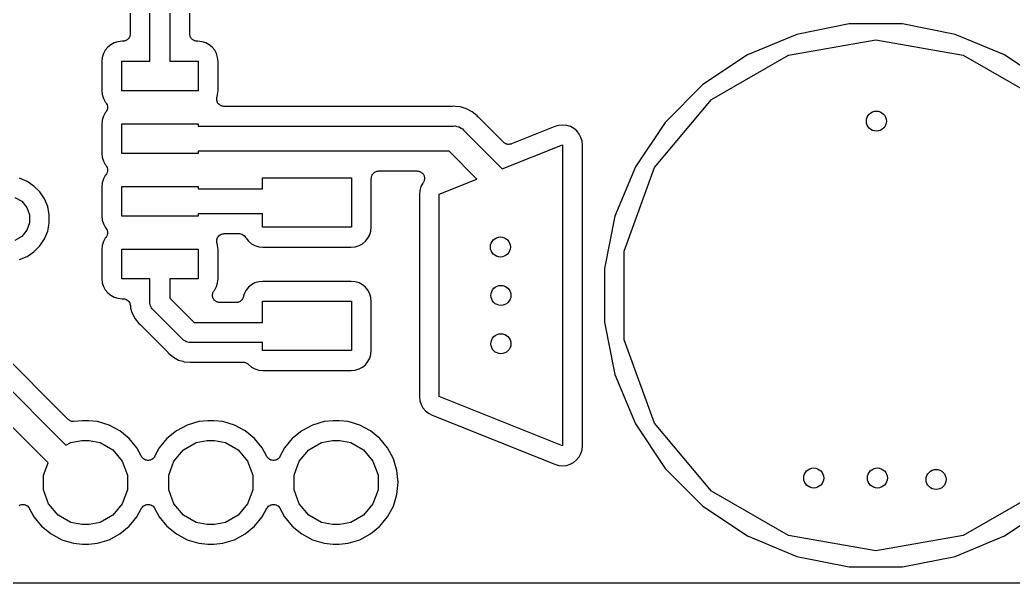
# Model space of a CAD drawing. Extents: x 91 to 190.2, y -113.9 to -59.9.
# Drawn here: x 156.93 to 177.06, y -113.13 to -101.72 of the extents above; entities that cross this region are included whole.
import ezdxf

# ---------------------------------------------------------------- set-up
doc = ezdxf.new("R2010")
doc.units = 0
doc.header["$MEASUREMENT"] = 0
doc.layers.add('BLACK', color=7, linetype='CONTINUOUS')

msp = doc.modelspace()

# ---------------------------------------------------------------- linework, layer by layer
at = {"layer": 'BLACK', "linetype": 'CONTINUOUS'}
for p, q in [((159.567, -102.555), (159.567, -100.683)), ((159.973, -100.683), (159.973, -102.555)), ((159.167, -101.233), (159.167, -102.002)), ((160.373, -102.002), (160.373, -101.233)), ((173.738, -101.8), (172.676, -102.011)), ((174.822, -101.8), (173.738, -101.8)), ((175.884, -102.011), (174.822, -101.8)), ((159.158, -102.054), (159.151, -102.065)), ((159.16, -102.041), (159.158, -102.054)), ((159.165, -102.028), (159.16, -102.041)), ((159.167, -102.002), (159.165, -102.015)), ((159.165, -102.015), (159.165, -102.028)), ((160.375, -102.015), (160.373, -102.002)), ((160.375, -102.028), (160.375, -102.015)), ((160.38, -102.041), (160.375, -102.028)), ((160.382, -102.054), (160.38, -102.041)), ((160.389, -102.065), (160.382, -102.054)), ((172.676, -102.011), (171.675, -102.426)), ((176.885, -102.426), (175.884, -102.011)), ((158.772, -102.221), (158.711, -102.271)), ((158.841, -102.184), (158.772, -102.221)), ((158.917, -102.161), (158.841, -102.184)), ((159.002, -102.152), (158.917, -102.161)), ((159.017, -102.152), (159.002, -102.152)), ((159.03, -102.15), (159.017, -102.152)), ((159.043, -102.15), (159.03, -102.15)), ((159.055, -102.146), (159.043, -102.15)), ((159.068, -102.143), (159.055, -102.146)), ((159.079, -102.137), (159.068, -102.143)), ((159.092, -102.132), (159.079, -102.137)), ((159.102, -102.124), (159.092, -102.132)), ((159.113, -102.117), (159.102, -102.124)), ((159.122, -102.107), (159.113, -102.117)), ((159.132, -102.099), (159.122, -102.107)), ((159.138, -102.087), (159.132, -102.099)), ((159.147, -102.077), (159.138, -102.087)), ((159.151, -102.065), (159.147, -102.077)), ((160.393, -102.077), (160.389, -102.065)), ((160.402, -102.087), (160.393, -102.077)), ((160.408, -102.099), (160.402, -102.087)), ((160.418, -102.107), (160.408, -102.099)), ((160.427, -102.117), (160.418, -102.107)), ((160.438, -102.124), (160.427, -102.117)), ((160.448, -102.132), (160.438, -102.124)), ((160.461, -102.137), (160.448, -102.132)), ((160.472, -102.143), (160.461, -102.137)), ((160.485, -102.146), (160.472, -102.143)), ((160.497, -102.15), (160.485, -102.146)), ((160.51, -102.15), (160.497, -102.15)), ((160.523, -102.152), (160.51, -102.15)), ((160.538, -102.152), (160.523, -102.152)), ((160.623, -102.161), (160.538, -102.152)), ((160.699, -102.184), (160.623, -102.161)), ((160.768, -102.221), (160.699, -102.184)), ((160.829, -102.271), (160.768, -102.221)), ((172.509, -102.434), (174.28, -102.121)), ((174.28, -102.121), (176.051, -102.434)), ((158.624, -102.401), (158.601, -102.477)), ((158.661, -102.332), (158.624, -102.401)), ((158.711, -102.271), (158.661, -102.332)), ((160.879, -102.332), (160.829, -102.271)), ((160.916, -102.401), (160.879, -102.332)), ((160.939, -102.477), (160.916, -102.401)), ((171.675, -102.426), (170.774, -103.028)), ((170.951, -103.333), (172.509, -102.434)), ((176.051, -102.434), (177.609, -103.333)), ((177.786, -103.028), (176.885, -102.426)), ((158.601, -102.477), (158.592, -102.562)), ((158.592, -102.562), (158.592, -103.148)), ((158.995, -103.155), (158.995, -102.555)), ((158.995, -102.555), (159.567, -102.555)), ((159.973, -102.555), (160.545, -102.555)), ((160.545, -102.555), (160.545, -103.155)), ((160.948, -102.562), (160.939, -102.477)), ((160.948, -103.148), (160.948, -102.562)), ((170.774, -103.028), (170.008, -103.794)), ((158.592, -103.148), (158.601, -103.233)), ((158.601, -103.233), (158.624, -103.309)), ((160.545, -103.155), (158.995, -103.155)), ((160.926, -103.277), (160.939, -103.233)), ((160.939, -103.233), (160.948, -103.148)), ((158.624, -103.309), (158.661, -103.378)), ((158.661, -103.378), (158.674, -103.395)), ((158.674, -103.395), (158.686, -103.416)), ((158.686, -103.416), (158.699, -103.437)), ((158.699, -103.437), (158.699, -103.439)), ((158.699, -103.439), (158.7, -103.44)), ((158.7, -103.44), (158.704, -103.464)), ((158.704, -103.464), (158.708, -103.488)), ((160.92, -103.329), (160.922, -103.312)), ((160.922, -103.338), (160.92, -103.329)), ((160.922, -103.295), (160.925, -103.286)), ((160.922, -103.312), (160.922, -103.295)), ((160.922, -103.347), (160.922, -103.338)), ((160.928, -103.363), (160.922, -103.347)), ((160.925, -103.286), (160.926, -103.277)), ((160.931, -103.38), (160.928, -103.363)), ((160.936, -103.387), (160.931, -103.38)), ((160.939, -103.396), (160.936, -103.387)), ((160.951, -103.409), (160.939, -103.396)), ((160.96, -103.424), (160.951, -103.409)), ((160.967, -103.429), (160.96, -103.424)), ((160.973, -103.436), (160.967, -103.429)), ((160.988, -103.444), (160.973, -103.436)), ((161.002, -103.455), (160.988, -103.444)), ((161.01, -103.457), (161.002, -103.455)), ((161.018, -103.462), (161.01, -103.457)), ((161.035, -103.465), (161.018, -103.462)), ((161.051, -103.47), (161.035, -103.465)), ((161.06, -103.469), (161.051, -103.47)), ((161.069, -103.471), (161.06, -103.469)), ((165.682, -103.471), (161.069, -103.471)), ((165.689, -103.47), (165.682, -103.471)), ((165.697, -103.47), (165.689, -103.47)), ((165.728, -103.467), (165.697, -103.47)), ((165.76, -103.47), (165.728, -103.467)), ((165.863, -103.48), (165.76, -103.47)), ((165.76, -103.47), (165.76, -103.47)), ((165.76, -103.47), (165.76, -103.47)), ((169.795, -104.711), (170.951, -103.333)), ((158.624, -103.671), (158.601, -103.747)), ((158.661, -103.602), (158.624, -103.671)), ((158.674, -103.585), (158.661, -103.602)), ((158.686, -103.564), (158.674, -103.585)), ((158.699, -103.543), (158.686, -103.564)), ((158.7, -103.54), (158.699, -103.541)), ((158.699, -103.541), (158.699, -103.543)), ((158.704, -103.516), (158.7, -103.54)), ((158.708, -103.492), (158.704, -103.516)), ((158.708, -103.488), (158.708, -103.49)), ((158.708, -103.49), (158.708, -103.492)), ((165.986, -103.518), (165.863, -103.48)), ((166.1, -103.579), (165.986, -103.518)), ((166.2, -103.66), (166.1, -103.579)), ((166.215, -103.68), (166.2, -103.66)), ((158.601, -103.747), (158.592, -103.832)), ((158.592, -103.832), (158.592, -104.418)), ((158.995, -104.425), (158.995, -103.825)), ((158.995, -103.825), (160.545, -103.825)), ((160.545, -103.825), (160.545, -103.871)), ((160.545, -103.871), (165.71, -103.871)), ((165.71, -103.871), (165.744, -103.868)), ((165.744, -103.868), (165.747, -103.869)), ((165.747, -103.869), (165.757, -103.868)), ((165.757, -103.868), (165.79, -103.877)), ((166.221, -103.684), (166.215, -103.68)), ((166.225, -103.69), (166.221, -103.684)), ((166.732, -104.197), (166.225, -103.69)), ((167.856, -103.855), (167.774, -103.879)), ((167.935, -103.848), (167.856, -103.855)), ((168.013, -103.857), (167.935, -103.848)), ((168.088, -103.881), (168.013, -103.857)), ((170.008, -103.794), (169.406, -104.695)), ((165.79, -103.877), (165.823, -103.883)), ((165.823, -103.883), (165.833, -103.888)), ((165.833, -103.888), (165.844, -103.891)), ((165.844, -103.891), (165.872, -103.911)), ((165.872, -103.911), (165.901, -103.927)), ((165.901, -103.927), (165.922, -103.953)), ((165.922, -103.953), (166.708, -104.739)), ((167.774, -103.879), (166.894, -104.231)), ((168.157, -103.919), (168.088, -103.881)), ((168.218, -103.969), (168.157, -103.919)), ((168.267, -104.031), (168.218, -103.969)), ((168.303, -104.101), (168.267, -104.031)), ((166.708, -104.739), (167.93, -104.25)), ((166.74, -104.203), (166.732, -104.197)), ((166.746, -104.209), (166.74, -104.203)), ((166.761, -104.217), (166.746, -104.209)), ((166.775, -104.227), (166.761, -104.217)), ((166.784, -104.23), (166.775, -104.227)), ((166.792, -104.234), (166.784, -104.23)), ((166.809, -104.236), (166.792, -104.234)), ((166.825, -104.241), (166.809, -104.236)), ((166.834, -104.24), (166.825, -104.241)), ((166.843, -104.241), (166.834, -104.24)), ((166.86, -104.238), (166.843, -104.241)), ((166.877, -104.236), (166.86, -104.238)), ((166.885, -104.233), (166.877, -104.236)), ((166.894, -104.231), (166.885, -104.233)), ((167.93, -104.25), (167.93, -110.35)), ((168.325, -104.177), (168.303, -104.101)), ((168.333, -104.257), (168.325, -104.177)), ((168.333, -110.343), (168.333, -104.257)), ((158.592, -104.418), (158.601, -104.503)), ((160.545, -104.425), (158.995, -104.425)), ((165.63, -104.379), (160.545, -104.379)), ((160.545, -104.379), (160.545, -104.425)), ((166.195, -104.944), (165.63, -104.379)), ((158.601, -104.503), (158.624, -104.579)), ((158.624, -104.579), (158.661, -104.648)), ((158.661, -104.648), (158.674, -104.665)), ((158.674, -104.665), (158.686, -104.686)), ((158.661, -104.872), (158.624, -104.941)), ((158.674, -104.855), (158.661, -104.872)), ((158.686, -104.834), (158.674, -104.855)), ((158.686, -104.686), (158.699, -104.707)), ((158.699, -104.813), (158.686, -104.834)), ((158.699, -104.707), (158.699, -104.709)), ((158.699, -104.709), (158.7, -104.71)), ((158.7, -104.81), (158.699, -104.811)), ((158.699, -104.811), (158.699, -104.813)), ((158.7, -104.71), (158.704, -104.734)), ((158.704, -104.786), (158.7, -104.81)), ((158.704, -104.734), (158.708, -104.758)), ((158.708, -104.762), (158.704, -104.786)), ((158.708, -104.758), (158.708, -104.76)), ((158.708, -104.76), (158.708, -104.762)), ((164.059, -104.891), (164.062, -104.878)), ((164.062, -104.878), (164.068, -104.866)), ((164.068, -104.866), (164.073, -104.854)), ((164.073, -104.854), (164.081, -104.844)), ((164.081, -104.844), (164.088, -104.833)), ((164.088, -104.833), (164.098, -104.824)), ((164.098, -104.824), (164.106, -104.814)), ((164.106, -104.814), (164.118, -104.808)), ((164.118, -104.808), (164.128, -104.799)), ((164.128, -104.799), (164.14, -104.795)), ((164.14, -104.795), (164.151, -104.788)), ((164.151, -104.788), (164.164, -104.786)), ((164.164, -104.786), (164.177, -104.781)), ((164.177, -104.781), (164.19, -104.781)), ((164.19, -104.781), (164.203, -104.779)), ((164.203, -104.779), (164.982, -104.779)), ((164.982, -104.779), (164.994, -104.781)), ((164.994, -104.781), (165.006, -104.781)), ((165.006, -104.781), (165.02, -104.786)), ((165.02, -104.786), (165.033, -104.788)), ((165.033, -104.788), (165.044, -104.794)), ((165.044, -104.794), (165.056, -104.798)), ((165.056, -104.798), (165.066, -104.807)), ((165.066, -104.807), (165.078, -104.814)), ((165.078, -104.814), (165.086, -104.824)), ((165.086, -104.824), (165.096, -104.831)), ((165.096, -104.831), (165.103, -104.843)), ((165.103, -104.843), (165.112, -104.854)), ((165.112, -104.854), (165.116, -104.866)), ((165.116, -104.866), (165.122, -104.876)), ((165.122, -104.876), (165.125, -104.89)), ((169.406, -104.695), (168.991, -105.696)), ((169.18, -106.401), (169.795, -104.711)), ((157.076, -104.99), (156.92, -104.926)), ((157.216, -105.084), (157.076, -104.99)), ((158.601, -105.017), (158.592, -105.102)), ((158.624, -104.941), (158.601, -105.017)), ((161.85, -105.141), (161.85, -104.92)), ((161.85, -104.92), (163.65, -104.92)), ((163.65, -104.92), (163.65, -105.92)), ((164.053, -104.929), (164.055, -104.916)), ((164.053, -105.913), (164.053, -104.929)), ((164.055, -104.903), (164.059, -104.891)), ((164.055, -104.916), (164.055, -104.903)), ((165.096, -105.027), (165.059, -105.096)), ((165.098, -105.024), (165.096, -105.027)), ((165.104, -105.013), (165.098, -105.024)), ((165.112, -105.004), (165.104, -105.013)), ((165.117, -104.991), (165.112, -105.004)), ((165.123, -104.979), (165.117, -104.991)), ((165.125, -104.967), (165.123, -104.979)), ((165.125, -104.89), (165.13, -104.903)), ((165.13, -104.955), (165.125, -104.967)), ((165.13, -104.903), (165.13, -104.915)), ((165.13, -104.915), (165.132, -104.927)), ((165.132, -104.927), (165.13, -104.941)), ((165.13, -104.941), (165.13, -104.955)), ((165.43, -105.25), (166.195, -104.944)), ((157.336, -105.204), (157.216, -105.084)), ((157.43, -105.344), (157.336, -105.204)), ((158.592, -105.102), (158.592, -105.688)), ((158.995, -105.695), (158.995, -105.095)), ((158.995, -105.095), (160.545, -105.095)), ((160.545, -105.095), (160.545, -105.141)), ((160.545, -105.141), (161.85, -105.141)), ((165.036, -105.172), (165.027, -105.257)), ((165.027, -105.257), (165.027, -109.342)), ((165.059, -105.096), (165.036, -105.172)), ((165.43, -109.35), (165.43, -105.25)), ((156.829, -105.314), (156.968, -105.394)), ((156.968, -105.394), (157.072, -105.518)), ((157.494, -105.5), (157.43, -105.344)), ((157.072, -105.518), (157.127, -105.669)), ((157.127, -105.669), (157.127, -105.831)), ((157.527, -105.666), (157.494, -105.5)), ((157.527, -105.834), (157.527, -105.666)), ((161.85, -105.649), (160.545, -105.649)), ((160.545, -105.649), (160.545, -105.695)), ((161.85, -105.92), (161.85, -105.649)), ((157.127, -105.831), (157.072, -105.982)), ((157.494, -106), (157.527, -105.834)), ((158.592, -105.688), (158.601, -105.773)), ((158.601, -105.773), (158.624, -105.849)), ((158.624, -105.849), (158.661, -105.918)), ((160.545, -105.695), (158.995, -105.695)), ((168.991, -105.696), (168.78, -106.758)), ((157.072, -105.982), (156.968, -106.106)), ((157.43, -106.156), (157.494, -106)), ((158.661, -105.918), (158.674, -105.935)), ((158.674, -105.935), (158.686, -105.956)), ((158.686, -105.956), (158.699, -105.977)), ((158.699, -106.083), (158.686, -106.104)), ((158.699, -105.977), (158.699, -105.979)), ((158.699, -105.979), (158.7, -105.98)), ((158.7, -106.08), (158.699, -106.081)), ((158.699, -106.081), (158.699, -106.083)), ((158.7, -105.98), (158.704, -106.004)), ((158.704, -106.056), (158.7, -106.08)), ((158.704, -106.004), (158.708, -106.028)), ((158.708, -106.032), (158.704, -106.056)), ((158.708, -106.028), (158.708, -106.03)), ((158.708, -106.03), (158.708, -106.032)), ((160.967, -106.091), (160.973, -106.084)), ((160.973, -106.084), (160.988, -106.076)), ((160.988, -106.076), (161.002, -106.065)), ((161.002, -106.065), (161.01, -106.063)), ((161.01, -106.063), (161.018, -106.058)), ((161.018, -106.058), (161.035, -106.055)), ((161.035, -106.055), (161.051, -106.05)), ((161.051, -106.05), (161.06, -106.051)), ((161.06, -106.051), (161.069, -106.049)), ((161.069, -106.049), (161.375, -106.049)), ((161.375, -106.049), (161.378, -106.049)), ((161.378, -106.049), (161.38, -106.049)), ((161.38, -106.049), (161.404, -106.054)), ((161.404, -106.054), (161.427, -106.058)), ((161.427, -106.058), (161.429, -106.059)), ((161.429, -106.059), (161.431, -106.06)), ((161.431, -106.06), (161.451, -106.072)), ((161.451, -106.072), (161.472, -106.084)), ((161.472, -106.084), (161.474, -106.086)), ((161.474, -106.086), (161.476, -106.087)), ((161.476, -106.087), (161.49, -106.106)), ((163.65, -105.92), (161.85, -105.92)), ((163.984, -106.143), (164.021, -106.074)), ((164.021, -106.074), (164.044, -105.998)), ((164.044, -105.998), (164.053, -105.913)), ((156.968, -106.106), (156.829, -106.186)), ((157.336, -106.296), (157.43, -106.156)), ((158.601, -106.287), (158.592, -106.372)), ((158.624, -106.211), (158.601, -106.287)), ((158.661, -106.142), (158.624, -106.211)), ((158.674, -106.125), (158.661, -106.142)), ((158.686, -106.104), (158.674, -106.125)), ((160.92, -106.191), (160.922, -106.182)), ((160.922, -106.208), (160.92, -106.191)), ((160.922, -106.173), (160.928, -106.157)), ((160.922, -106.182), (160.922, -106.173)), ((160.922, -106.225), (160.922, -106.208)), ((160.925, -106.234), (160.922, -106.225)), ((160.926, -106.243), (160.925, -106.234)), ((160.939, -106.287), (160.926, -106.243)), ((160.928, -106.157), (160.931, -106.14)), ((160.931, -106.14), (160.936, -106.133)), ((160.936, -106.133), (160.939, -106.124)), ((160.939, -106.124), (160.951, -106.111)), ((160.948, -106.372), (160.939, -106.287)), ((160.951, -106.111), (160.96, -106.096)), ((160.96, -106.096), (160.967, -106.091)), ((161.49, -106.106), (161.505, -106.124)), ((161.505, -106.124), (161.506, -106.126)), ((161.506, -106.126), (161.508, -106.128)), ((161.508, -106.128), (161.516, -106.143)), ((161.516, -106.143), (161.566, -106.204)), ((161.566, -106.204), (161.627, -106.254)), ((161.627, -106.254), (161.696, -106.291)), ((161.696, -106.291), (161.772, -106.314)), ((163.728, -106.314), (163.804, -106.291)), ((163.804, -106.291), (163.873, -106.254)), ((163.873, -106.254), (163.934, -106.204)), ((163.934, -106.204), (163.984, -106.143)), ((157.076, -106.51), (157.216, -106.416)), ((157.216, -106.416), (157.336, -106.296)), ((158.592, -106.372), (158.592, -106.958)), ((158.995, -106.965), (158.995, -106.365)), ((158.995, -106.365), (160.545, -106.365)), ((160.545, -106.365), (160.545, -106.965)), ((160.948, -106.958), (160.948, -106.372)), ((161.772, -106.314), (161.857, -106.323)), ((161.857, -106.323), (163.643, -106.323)), ((163.643, -106.323), (163.728, -106.314)), ((169.18, -108.199), (169.18, -106.401)), ((156.92, -106.574), (157.076, -106.51)), ((168.78, -106.758), (168.78, -107.842)), ((158.592, -106.958), (158.601, -107.043)), ((158.601, -107.043), (158.624, -107.119)), ((159.567, -106.965), (158.995, -106.965)), ((159.567, -107.431), (159.567, -106.965)), ((160.545, -106.965), (159.973, -106.965)), ((159.973, -106.965), (159.973, -107.356)), ((160.916, -107.119), (160.939, -107.043)), ((160.939, -107.043), (160.948, -106.958)), ((161.627, -107.086), (161.566, -107.136)), ((161.696, -107.049), (161.627, -107.086)), ((161.772, -107.026), (161.696, -107.049)), ((161.857, -107.017), (161.772, -107.026)), ((163.643, -107.017), (161.857, -107.017)), ((163.728, -107.026), (163.643, -107.017)), ((163.804, -107.049), (163.728, -107.026)), ((163.873, -107.086), (163.804, -107.049)), ((163.934, -107.136), (163.873, -107.086)), ((158.624, -107.119), (158.661, -107.188)), ((158.661, -107.188), (158.711, -107.249)), ((158.711, -107.249), (158.772, -107.299)), ((160.834, -107.298), (160.836, -107.285)), ((160.836, -107.311), (160.834, -107.298)), ((160.836, -107.271), (160.841, -107.259)), ((160.836, -107.285), (160.836, -107.271)), ((160.841, -107.259), (160.843, -107.247)), ((160.843, -107.247), (160.85, -107.235)), ((160.85, -107.235), (160.854, -107.222)), ((160.854, -107.222), (160.862, -107.212)), ((160.862, -107.212), (160.868, -107.202)), ((160.868, -107.202), (160.879, -107.188)), ((160.879, -107.188), (160.916, -107.119)), ((161.479, -107.266), (161.456, -107.34)), ((161.516, -107.197), (161.479, -107.266)), ((161.566, -107.136), (161.516, -107.197)), ((163.984, -107.197), (163.934, -107.136)), ((164.021, -107.266), (163.984, -107.197)), ((164.044, -107.342), (164.021, -107.266)), ((158.772, -107.299), (158.841, -107.336)), ((158.841, -107.336), (158.917, -107.359)), ((158.917, -107.359), (159.002, -107.368)), ((159.002, -107.368), (159.021, -107.368)), ((159.021, -107.368), (159.026, -107.369)), ((159.026, -107.369), (159.032, -107.368)), ((159.032, -107.368), (159.052, -107.373)), ((159.052, -107.373), (159.072, -107.377)), ((159.072, -107.377), (159.077, -107.38)), ((159.077, -107.38), (159.083, -107.381)), ((159.083, -107.381), (159.1, -107.393)), ((159.1, -107.393), (159.117, -107.403)), ((159.117, -107.403), (159.121, -107.407)), ((159.121, -107.407), (159.126, -107.41)), ((159.126, -107.41), (159.138, -107.427)), ((159.138, -107.427), (159.151, -107.443)), ((159.151, -107.443), (159.153, -107.448)), ((159.153, -107.448), (159.156, -107.453)), ((159.156, -107.453), (159.162, -107.472)), ((159.162, -107.472), (159.169, -107.492)), ((159.169, -107.492), (159.169, -107.497)), ((159.169, -107.497), (159.17, -107.503)), ((159.564, -107.458), (159.567, -107.431)), ((159.571, -107.484), (159.564, -107.458)), ((159.576, -107.511), (159.571, -107.484)), ((159.973, -107.356), (160.464, -107.847)), ((160.836, -107.323), (160.836, -107.311)), ((160.841, -107.336), (160.836, -107.323)), ((160.844, -107.35), (160.841, -107.336)), ((160.85, -107.36), (160.844, -107.35)), ((160.854, -107.372), (160.85, -107.36)), ((160.863, -107.382), (160.854, -107.372)), ((160.87, -107.394), (160.863, -107.382)), ((160.88, -107.402), (160.87, -107.394)), ((160.888, -107.412), (160.88, -107.402)), ((160.9, -107.419), (160.888, -107.412)), ((160.911, -107.428), (160.9, -107.419)), ((160.922, -107.432), (160.911, -107.428)), ((160.933, -107.438), (160.922, -107.432)), ((160.947, -107.44), (160.933, -107.438)), ((160.96, -107.445), (160.947, -107.44)), ((160.972, -107.445), (160.96, -107.445)), ((160.984, -107.447), (160.972, -107.445)), ((161.313, -107.447), (160.984, -107.447)), ((161.33, -107.444), (161.313, -107.447)), ((161.347, -107.443), (161.33, -107.444)), ((161.355, -107.439), (161.347, -107.443)), ((161.364, -107.438), (161.355, -107.439)), ((161.379, -107.429), (161.364, -107.438)), ((161.395, -107.422), (161.379, -107.429)), ((161.401, -107.416), (161.395, -107.422)), ((161.409, -107.412), (161.401, -107.416)), ((161.42, -107.399), (161.409, -107.412)), ((161.433, -107.387), (161.42, -107.399)), ((161.437, -107.379), (161.433, -107.387)), ((161.443, -107.372), (161.437, -107.379)), ((161.448, -107.356), (161.443, -107.372)), ((161.456, -107.34), (161.448, -107.356)), ((161.85, -107.847), (161.85, -107.42)), ((161.85, -107.42), (163.65, -107.42)), ((163.65, -107.42), (163.65, -108.42)), ((164.053, -107.427), (164.044, -107.342)), ((164.053, -108.413), (164.053, -107.427)), ((155.067, -107.538), (157.865, -110.336)), ((157.908, -109.813), (155.62, -107.525)), ((159.17, -107.503), (159.176, -107.558)), ((159.176, -107.558), (159.196, -107.626)), ((159.196, -107.626), (159.21, -107.672)), ((159.21, -107.672), (159.266, -107.777)), ((159.581, -107.518), (159.576, -107.511)), ((159.583, -107.527), (159.581, -107.518)), ((159.598, -107.549), (159.583, -107.527)), ((159.612, -107.573), (159.598, -107.549)), ((159.633, -107.59), (159.612, -107.573)), ((160.23, -108.187), (159.633, -107.59)), ((159.266, -107.777), (159.341, -107.869)), ((159.341, -107.869), (159.359, -107.883)), ((159.359, -107.883), (159.364, -107.888)), ((159.364, -107.888), (159.37, -107.893)), ((159.37, -107.893), (159.927, -108.45)), ((160.464, -107.847), (161.85, -107.847)), ((168.78, -107.842), (168.991, -108.904)), ((157.501, -110.69), (154.775, -107.964)), ((160.247, -108.208), (160.23, -108.187)), ((160.271, -108.222), (160.247, -108.208)), ((160.293, -108.237), (160.271, -108.222)), ((160.302, -108.239), (160.293, -108.237)), ((160.309, -108.244), (160.302, -108.239)), ((160.336, -108.249), (160.309, -108.244)), ((160.362, -108.256), (160.336, -108.249)), ((160.389, -108.253), (160.362, -108.256)), ((161.85, -108.253), (160.389, -108.253)), ((161.85, -108.42), (161.85, -108.253)), ((169.795, -109.889), (169.18, -108.199)), ((159.927, -108.45), (159.932, -108.456)), ((159.932, -108.456), (159.937, -108.461)), ((159.937, -108.461), (159.951, -108.479)), ((159.951, -108.479), (160.043, -108.554)), ((163.65, -108.42), (161.85, -108.42)), ((164.021, -108.574), (164.044, -108.498)), ((164.044, -108.498), (164.053, -108.413)), ((160.043, -108.554), (160.148, -108.61)), ((160.148, -108.61), (160.234, -108.636)), ((160.234, -108.636), (160.234, -108.636)), ((160.234, -108.636), (160.262, -108.644)), ((160.262, -108.644), (160.38, -108.656)), ((160.38, -108.656), (160.402, -108.654)), ((160.402, -108.654), (160.41, -108.654)), ((160.41, -108.654), (160.417, -108.653)), ((160.417, -108.653), (161.453, -108.653)), ((161.453, -108.653), (161.467, -108.656)), ((161.467, -108.656), (161.481, -108.656)), ((161.481, -108.656), (161.492, -108.66)), ((161.492, -108.66), (161.504, -108.662)), ((161.504, -108.662), (161.516, -108.669)), ((161.516, -108.669), (161.529, -108.674)), ((161.529, -108.674), (161.539, -108.682)), ((161.539, -108.682), (161.549, -108.688)), ((161.549, -108.688), (161.556, -108.696)), ((161.556, -108.696), (161.627, -108.754)), ((163.873, -108.754), (163.934, -108.704)), ((163.934, -108.704), (163.984, -108.643)), ((163.984, -108.643), (164.021, -108.574)), ((161.627, -108.754), (161.696, -108.791)), ((161.696, -108.791), (161.772, -108.814)), ((161.772, -108.814), (161.857, -108.823)), ((161.857, -108.823), (163.643, -108.823)), ((163.643, -108.823), (163.728, -108.814)), ((163.728, -108.814), (163.804, -108.791)), ((163.804, -108.791), (163.873, -108.754)), ((168.991, -108.904), (169.406, -109.905)), ((165.027, -109.342), (165.037, -109.434)), ((165.037, -109.434), (165.061, -109.508)), ((165.061, -109.508), (165.099, -109.577)), ((167.93, -110.35), (165.43, -109.35)), ((165.099, -109.577), (165.149, -109.638)), ((165.149, -109.638), (165.211, -109.687)), ((165.211, -109.687), (165.287, -109.727)), ((157.92, -109.821), (157.908, -109.813)), ((157.93, -109.831), (157.92, -109.821)), ((157.941, -109.836), (157.93, -109.831)), ((157.951, -109.843), (157.941, -109.836)), ((157.965, -109.847), (157.951, -109.843)), ((157.977, -109.853), (157.965, -109.847)), ((157.989, -109.854), (157.977, -109.853)), ((158.001, -109.857), (157.989, -109.854)), ((158.015, -109.856), (158.001, -109.857)), ((158.029, -109.857), (158.015, -109.856)), ((158.199, -109.84), (158.029, -109.857)), ((158.321, -109.84), (158.199, -109.84)), ((158.505, -109.858), (158.321, -109.84)), ((158.741, -109.93), (158.505, -109.858)), ((160.555, -109.858), (160.319, -109.93)), ((160.739, -109.84), (160.555, -109.858)), ((160.861, -109.84), (160.739, -109.84)), ((161.045, -109.858), (160.861, -109.84)), ((161.281, -109.93), (161.045, -109.858)), ((163.095, -109.858), (162.859, -109.93)), ((163.279, -109.84), (163.095, -109.858)), ((163.401, -109.84), (163.279, -109.84)), ((163.585, -109.858), (163.401, -109.84)), ((163.821, -109.93), (163.585, -109.858)), ((165.287, -109.727), (167.774, -110.721)), ((169.406, -109.905), (170.008, -110.806)), ((170.951, -111.267), (169.795, -109.889)), ((158.958, -110.046), (158.741, -109.93)), ((159.148, -110.202), (158.958, -110.046)), ((160.102, -110.046), (159.912, -110.202)), ((160.319, -109.93), (160.102, -110.046)), ((161.498, -110.046), (161.281, -109.93)), ((161.688, -110.202), (161.498, -110.046)), ((162.642, -110.046), (162.452, -110.202)), ((162.859, -109.93), (162.642, -110.046)), ((164.038, -110.046), (163.821, -109.93)), ((164.228, -110.202), (164.038, -110.046)), ((157.865, -110.336), (157.965, -110.279)), ((157.965, -110.279), (158.186, -110.24)), ((158.186, -110.24), (158.334, -110.24)), ((158.334, -110.24), (158.555, -110.279)), ((158.555, -110.279), (158.815, -110.429)), ((159.304, -110.392), (159.148, -110.202)), ((159.912, -110.202), (159.756, -110.392)), ((160.245, -110.429), (160.505, -110.279)), ((160.505, -110.279), (160.726, -110.24)), ((160.726, -110.24), (160.874, -110.24)), ((160.874, -110.24), (161.095, -110.279)), ((161.095, -110.279), (161.355, -110.429)), ((161.844, -110.392), (161.688, -110.202)), ((162.452, -110.202), (162.296, -110.392)), ((162.785, -110.429), (163.045, -110.279)), ((163.045, -110.279), (163.266, -110.24)), ((163.266, -110.24), (163.414, -110.24)), ((163.414, -110.24), (163.635, -110.279)), ((163.635, -110.279), (163.895, -110.429)), ((164.384, -110.392), (164.228, -110.202)), ((158.815, -110.429), (159.007, -110.658)), ((159.398, -110.567), (159.304, -110.392)), ((159.756, -110.392), (159.662, -110.567)), ((160.053, -110.658), (160.245, -110.429)), ((161.355, -110.429), (161.547, -110.658)), ((161.938, -110.567), (161.844, -110.392)), ((162.296, -110.392), (162.202, -110.567)), ((162.593, -110.658), (162.785, -110.429)), ((163.895, -110.429), (164.087, -110.658)), ((164.5, -110.609), (164.384, -110.392)), ((168.264, -110.573), (168.301, -110.504)), ((168.301, -110.504), (168.324, -110.428)), ((168.324, -110.428), (168.333, -110.343)), ((157.41, -110.94), (157.501, -110.69)), ((159.007, -110.658), (159.11, -110.94)), ((159.401, -110.571), (159.398, -110.567)), ((159.403, -110.575), (159.401, -110.571)), ((159.417, -110.591), (159.403, -110.575)), ((159.43, -110.608), (159.417, -110.591)), ((159.434, -110.61), (159.43, -110.608)), ((159.437, -110.614), (159.434, -110.61)), ((159.456, -110.624), (159.437, -110.614)), ((159.474, -110.635), (159.456, -110.624)), ((159.479, -110.636), (159.474, -110.635)), ((159.483, -110.639), (159.479, -110.636)), ((159.504, -110.642), (159.483, -110.639)), ((159.525, -110.646), (159.504, -110.642)), ((159.53, -110.645), (159.525, -110.646)), ((159.535, -110.646), (159.53, -110.645)), ((159.556, -110.642), (159.535, -110.646)), ((159.577, -110.639), (159.556, -110.642)), ((159.581, -110.636), (159.577, -110.639)), ((159.586, -110.635), (159.581, -110.636)), ((159.604, -110.624), (159.586, -110.635)), ((159.623, -110.614), (159.604, -110.624)), ((159.626, -110.61), (159.623, -110.614)), ((159.63, -110.608), (159.626, -110.61)), ((159.643, -110.591), (159.63, -110.608)), ((159.657, -110.575), (159.643, -110.591)), ((159.659, -110.571), (159.657, -110.575)), ((159.662, -110.567), (159.659, -110.571)), ((159.95, -110.94), (160.053, -110.658)), ((161.547, -110.658), (161.65, -110.94)), ((161.941, -110.571), (161.938, -110.567)), ((161.943, -110.575), (161.941, -110.571)), ((161.957, -110.591), (161.943, -110.575)), ((161.97, -110.608), (161.957, -110.591)), ((161.974, -110.61), (161.97, -110.608)), ((161.977, -110.614), (161.974, -110.61)), ((161.996, -110.624), (161.977, -110.614)), ((162.014, -110.635), (161.996, -110.624)), ((162.019, -110.636), (162.014, -110.635)), ((162.023, -110.639), (162.019, -110.636)), ((162.044, -110.642), (162.023, -110.639)), ((162.065, -110.646), (162.044, -110.642)), ((162.07, -110.645), (162.065, -110.646)), ((162.075, -110.646), (162.07, -110.645)), ((162.096, -110.642), (162.075, -110.646)), ((162.117, -110.639), (162.096, -110.642)), ((162.121, -110.636), (162.117, -110.639)), ((162.126, -110.635), (162.121, -110.636)), ((162.144, -110.624), (162.126, -110.635)), ((162.163, -110.614), (162.144, -110.624)), ((162.166, -110.61), (162.163, -110.614)), ((162.17, -110.608), (162.166, -110.61)), ((162.183, -110.591), (162.17, -110.608)), ((162.197, -110.575), (162.183, -110.591)), ((162.199, -110.571), (162.197, -110.575)), ((162.202, -110.567), (162.199, -110.571)), ((162.49, -110.94), (162.593, -110.658)), ((164.087, -110.658), (164.19, -110.94)), ((164.572, -110.845), (164.5, -110.609)), ((168.084, -110.721), (168.153, -110.684)), ((168.153, -110.684), (168.214, -110.634)), ((168.214, -110.634), (168.264, -110.573)), ((164.596, -111.09), (164.572, -110.845)), ((167.774, -110.721), (167.851, -110.744)), ((167.851, -110.744), (167.93, -110.752)), ((167.93, -110.752), (168.008, -110.744)), ((168.008, -110.744), (168.084, -110.721)), ((170.008, -110.806), (170.774, -111.572)), ((157.41, -111.24), (157.41, -110.94)), ((159.11, -110.94), (159.11, -111.24)), ((159.95, -111.24), (159.95, -110.94)), ((161.65, -110.94), (161.65, -111.24)), ((162.49, -111.24), (162.49, -110.94)), ((164.19, -110.94), (164.19, -111.24)), ((164.572, -111.335), (164.596, -111.09)), ((157.513, -111.522), (157.41, -111.24)), ((159.11, -111.24), (159.007, -111.522)), ((160.053, -111.522), (159.95, -111.24)), ((161.65, -111.24), (161.547, -111.522)), ((162.593, -111.522), (162.49, -111.24)), ((164.19, -111.24), (164.087, -111.522)), ((172.509, -112.166), (170.951, -111.267)), ((177.609, -111.267), (176.051, -112.166)), ((157.705, -111.751), (157.513, -111.522)), ((159.007, -111.522), (158.815, -111.751)), ((160.245, -111.751), (160.053, -111.522)), ((161.547, -111.522), (161.355, -111.751)), ((162.785, -111.751), (162.593, -111.522)), ((164.087, -111.522), (163.895, -111.751)), ((164.5, -111.571), (164.572, -111.335)), ((156.916, -111.556), (156.934, -111.545)), ((156.934, -111.545), (156.939, -111.544)), ((156.939, -111.544), (156.943, -111.541)), ((156.943, -111.541), (156.964, -111.538)), ((156.964, -111.538), (156.985, -111.534)), ((156.985, -111.534), (156.99, -111.535)), ((156.99, -111.535), (156.995, -111.534)), ((156.995, -111.534), (157.016, -111.538)), ((157.016, -111.538), (157.037, -111.541)), ((157.037, -111.541), (157.041, -111.544)), ((157.041, -111.544), (157.046, -111.545)), ((157.046, -111.545), (157.064, -111.556)), ((157.064, -111.556), (157.083, -111.566)), ((157.083, -111.566), (157.086, -111.57)), ((157.086, -111.57), (157.09, -111.572)), ((157.09, -111.572), (157.103, -111.589)), ((157.103, -111.589), (157.117, -111.605)), ((157.117, -111.605), (157.119, -111.609)), ((157.119, -111.609), (157.122, -111.613)), ((157.122, -111.613), (157.216, -111.788)), ((159.304, -111.788), (159.398, -111.613)), ((159.398, -111.613), (159.401, -111.609)), ((159.401, -111.609), (159.403, -111.605)), ((159.403, -111.605), (159.417, -111.589)), ((159.417, -111.589), (159.43, -111.572)), ((159.43, -111.572), (159.434, -111.57)), ((159.434, -111.57), (159.437, -111.566)), ((159.437, -111.566), (159.456, -111.556)), ((159.456, -111.556), (159.474, -111.545)), ((159.474, -111.545), (159.479, -111.544)), ((159.479, -111.544), (159.483, -111.541)), ((159.483, -111.541), (159.504, -111.538)), ((159.504, -111.538), (159.525, -111.534)), ((159.525, -111.534), (159.53, -111.535)), ((159.53, -111.535), (159.535, -111.534)), ((159.535, -111.534), (159.556, -111.538)), ((159.556, -111.538), (159.577, -111.541)), ((159.577, -111.541), (159.581, -111.544)), ((159.581, -111.544), (159.586, -111.545)), ((159.586, -111.545), (159.604, -111.556)), ((159.604, -111.556), (159.623, -111.566)), ((159.623, -111.566), (159.626, -111.57)), ((159.626, -111.57), (159.63, -111.572)), ((159.63, -111.572), (159.643, -111.589)), ((159.643, -111.589), (159.657, -111.605)), ((159.657, -111.605), (159.659, -111.609)), ((159.659, -111.609), (159.662, -111.613)), ((159.662, -111.613), (159.756, -111.788)), ((161.844, -111.788), (161.938, -111.613)), ((161.938, -111.613), (161.941, -111.609)), ((161.941, -111.609), (161.943, -111.605)), ((161.943, -111.605), (161.957, -111.589)), ((161.957, -111.589), (161.97, -111.572)), ((161.97, -111.572), (161.974, -111.57)), ((161.974, -111.57), (161.977, -111.566)), ((161.977, -111.566), (161.996, -111.556)), ((161.996, -111.556), (162.014, -111.545)), ((162.014, -111.545), (162.019, -111.544)), ((162.019, -111.544), (162.023, -111.541)), ((162.023, -111.541), (162.044, -111.538)), ((162.044, -111.538), (162.065, -111.534)), ((162.065, -111.534), (162.07, -111.535)), ((162.07, -111.535), (162.075, -111.534)), ((162.075, -111.534), (162.096, -111.538)), ((162.096, -111.538), (162.117, -111.541)), ((162.117, -111.541), (162.121, -111.544)), ((162.121, -111.544), (162.126, -111.545)), ((162.126, -111.545), (162.144, -111.556)), ((162.144, -111.556), (162.163, -111.566)), ((162.163, -111.566), (162.166, -111.57)), ((162.166, -111.57), (162.17, -111.572)), ((162.17, -111.572), (162.183, -111.589)), ((162.183, -111.589), (162.197, -111.605)), ((162.197, -111.605), (162.199, -111.609)), ((162.199, -111.609), (162.202, -111.613)), ((162.202, -111.613), (162.296, -111.788)), ((164.384, -111.788), (164.5, -111.571)), ((170.774, -111.572), (171.675, -112.174)), ((176.885, -112.174), (177.786, -111.572)), ((157.216, -111.788), (157.372, -111.978)), ((157.965, -111.901), (157.705, -111.751)), ((158.186, -111.94), (157.965, -111.901)), ((158.555, -111.901), (158.334, -111.94)), ((158.815, -111.751), (158.555, -111.901)), ((159.148, -111.978), (159.304, -111.788)), ((159.756, -111.788), (159.912, -111.978)), ((160.505, -111.901), (160.245, -111.751)), ((160.726, -111.94), (160.505, -111.901)), ((161.095, -111.901), (160.874, -111.94)), ((161.355, -111.751), (161.095, -111.901)), ((161.688, -111.978), (161.844, -111.788)), ((162.296, -111.788), (162.452, -111.978)), ((163.045, -111.901), (162.785, -111.751)), ((163.266, -111.94), (163.045, -111.901)), ((163.635, -111.901), (163.414, -111.94)), ((163.895, -111.751), (163.635, -111.901)), ((164.228, -111.978), (164.384, -111.788)), ((157.372, -111.978), (157.562, -112.134)), ((158.334, -111.94), (158.186, -111.94)), ((158.958, -112.134), (159.148, -111.978)), ((159.912, -111.978), (160.102, -112.134)), ((160.874, -111.94), (160.726, -111.94)), ((161.498, -112.134), (161.688, -111.978)), ((162.452, -111.978), (162.642, -112.134)), ((163.414, -111.94), (163.266, -111.94)), ((164.038, -112.134), (164.228, -111.978)), ((157.562, -112.134), (157.779, -112.25)), ((157.779, -112.25), (158.015, -112.322)), ((158.015, -112.322), (158.199, -112.34)), ((158.321, -112.34), (158.505, -112.322)), ((158.505, -112.322), (158.741, -112.25)), ((158.741, -112.25), (158.958, -112.134)), ((160.102, -112.134), (160.319, -112.25)), ((160.319, -112.25), (160.555, -112.322)), ((160.555, -112.322), (160.739, -112.34)), ((160.861, -112.34), (161.045, -112.322)), ((161.045, -112.322), (161.281, -112.25)), ((161.281, -112.25), (161.498, -112.134)), ((162.642, -112.134), (162.859, -112.25)), ((162.859, -112.25), (163.095, -112.322)), ((163.095, -112.322), (163.279, -112.34)), ((163.401, -112.34), (163.585, -112.322)), ((163.585, -112.322), (163.821, -112.25)), ((163.821, -112.25), (164.038, -112.134)), ((171.675, -112.174), (172.676, -112.589)), ((174.28, -112.479), (172.509, -112.166)), ((176.051, -112.166), (174.28, -112.479)), ((175.884, -112.589), (176.885, -112.174)), ((158.199, -112.34), (158.321, -112.34)), ((160.739, -112.34), (160.861, -112.34)), ((163.279, -112.34), (163.401, -112.34)), ((172.676, -112.589), (173.738, -112.8)), ((174.822, -112.8), (175.884, -112.589)), ((173.738, -112.8), (174.822, -112.8)), ((184.707, -113.13), (107.599, -113.13))]:
    msp.add_line(p, q, dxfattribs=at)
at = {"layer": 'BLACK'}
for centre in [(174.29, -103.77), (166.67, -106.32), (166.68, -107.3), (166.68, -108.28), (173.02, -111), (174.31, -111), (175.5, -111.03)]:
    msp.add_circle(centre, 0.2032, dxfattribs=at)

doc.saveas('drawing.dxf')
